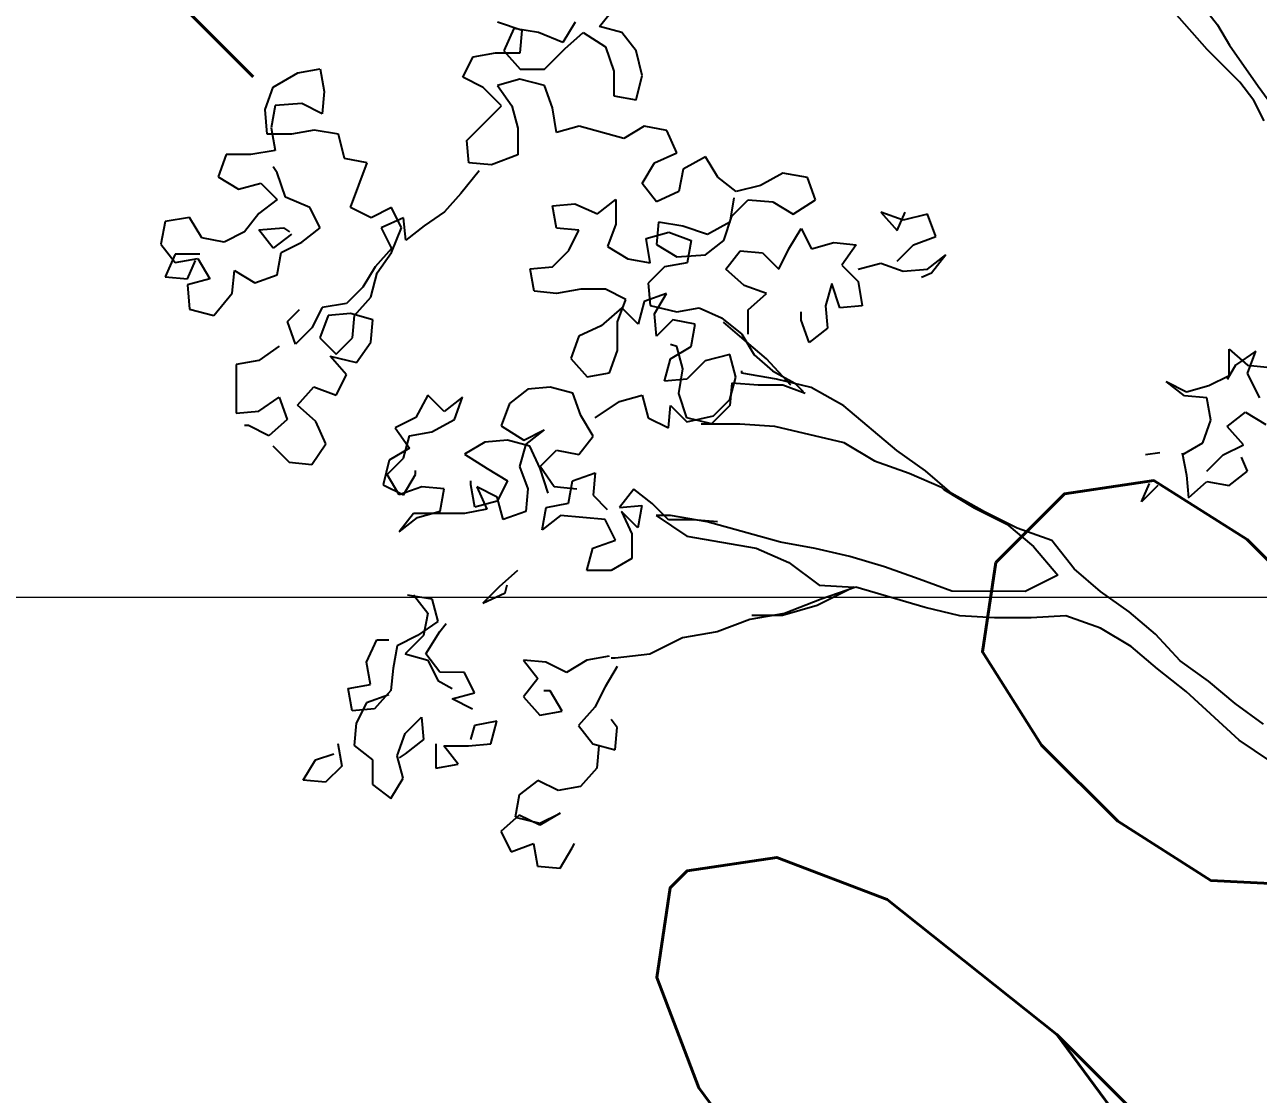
# Model space of a CAD drawing. Header units: millimetres. Extents: x 684983 to 685377, y 990360 to 990509.
# Drawn here: x 685048.717 to 685049.589, y 990437.687 to 990438.443 of the extents above; entities that cross this region are included whole.
import ezdxf

# ---------------------------------------------------------------- set-up
doc = ezdxf.new("R2010")
doc.units = ezdxf.units.MM
doc.layers.add('grid', color=8, linetype='Continuous', lineweight=9)
doc.layers.add('GRID LEVELS', color=7, linetype='Continuous', lineweight=13)
doc.layers.add('TEAK', color=7, linetype='Continuous')
doc.styles.get("Standard").update_dxf_attribs({"font": 'RomanS'})

# ---------------------------------------------------------------- blocks, each defined once
blk = doc.blocks.new('A$C25655A80')
at = {"color": 62}
for p, q in [((-0.59955, 1.37521), (-0.59186, 1.38482)), ((-0.315, 1.38456), (-0.30828, 1.37591)), ((-0.3131, 1.36437), (-0.32846, 1.38169)), ((-0.63609, 1.37332), (-0.64762, 1.37718)), ((-0.63993, 1.37429), (-0.64475, 1.36372)), ((-0.6284, 1.37235), (-0.63993, 1.37429)), ((-0.63706, 1.36275), (-0.63609, 1.37332)), ((-0.61109, 1.37714), (-0.61687, 1.36754)), ((-0.58898, 1.37232), (-0.59955, 1.37521)), ((-0.30828, 1.37591), (-0.30252, 1.36629)), ((-0.61687, 1.36754), (-0.6284, 1.37235)), ((-0.61591, 1.36465), (-0.60725, 1.37233)), ((-0.60725, 1.37233), (-0.59668, 1.3656)), ((-0.58226, 1.36366), (-0.58898, 1.37232)), ((-0.65917, 1.36085), (-0.64859, 1.36276)), ((-0.64859, 1.36276), (-0.63706, 1.36275)), ((-0.64475, 1.36372), (-0.63706, 1.35506)), ((-0.62553, 1.35505), (-0.61591, 1.36465)), ((-0.59668, 1.3656), (-0.59285, 1.35406)), ((-0.57939, 1.35212), (-0.58226, 1.36366)), ((-0.29773, 1.34898), (-0.3131, 1.36437)), ((-0.30252, 1.36629), (-0.28908, 1.34705)), ((-0.66398, 1.35124), (-0.65917, 1.36085)), ((-0.75339, 1.34651), (-0.74185, 1.35323)), ((-0.74185, 1.35323), (-0.73127, 1.35514)), ((-0.73127, 1.35514), (-0.72936, 1.34457)), ((-0.65438, 1.34642), (-0.66398, 1.35124)), ((-0.63707, 1.35025), (-0.64765, 1.34738)), ((-0.62554, 1.34736), (-0.63707, 1.35025)), ((-0.63706, 1.35506), (-0.62553, 1.35505)), ((-0.59285, 1.35406), (-0.59286, 1.34252)), ((-0.58228, 1.34059), (-0.57939, 1.35212)), ((-0.75724, 1.33594), (-0.75339, 1.34651)), ((-0.72936, 1.34457), (-0.73033, 1.33399)), ((-0.64573, 1.33776), (-0.65438, 1.34642)), ((-0.64765, 1.34738), (-0.64093, 1.33776)), ((-0.6217, 1.33678), (-0.62554, 1.34736)), ((-0.29101, 1.34032), (-0.29773, 1.34898)), ((-0.28908, 1.34705), (-0.2814, 1.33647)), ((-0.75244, 1.33786), (-0.75437, 1.32729)), ((-0.73994, 1.33881), (-0.75244, 1.33786)), ((-0.73033, 1.33399), (-0.73994, 1.33881)), ((-0.59286, 1.34252), (-0.58228, 1.34059)), ((-0.28621, 1.3307), (-0.29101, 1.34032)), ((-0.75629, 1.32441), (-0.75724, 1.33594)), ((-0.66209, 1.32144), (-0.64573, 1.33776)), ((-0.64093, 1.33776), (-0.63805, 1.32718)), ((-0.61979, 1.32524), (-0.6217, 1.33678)), ((-0.75437, 1.32729), (-0.75246, 1.31671)), ((-0.73418, 1.32631), (-0.74476, 1.32439)), ((-0.72265, 1.32437), (-0.73418, 1.32631)), ((-0.63805, 1.32718), (-0.63806, 1.31468)), ((-0.60921, 1.32812), (-0.61979, 1.32524)), ((-0.58807, 1.32233), (-0.60921, 1.32812)), ((-0.57845, 1.32809), (-0.58807, 1.32233)), ((-0.56788, 1.32616), (-0.57845, 1.32809)), ((-0.74476, 1.32439), (-0.75629, 1.32441)), ((-0.71977, 1.31284), (-0.72265, 1.32437)), ((-0.66114, 1.31086), (-0.66209, 1.32144)), ((-0.56308, 1.31558), (-0.56788, 1.32616)), ((-0.77553, 1.31481), (-0.77938, 1.30424)), ((-0.76399, 1.3148), (-0.77553, 1.31481)), ((-0.75246, 1.31671), (-0.76399, 1.3148)), ((-0.63806, 1.31468), (-0.65056, 1.30989)), ((-0.57366, 1.31078), (-0.56308, 1.31558)), ((-0.7515, 1.30614), (-0.75342, 1.30902)), ((-0.7092, 1.3109), (-0.71977, 1.31284)), ((-0.71691, 1.28976), (-0.7092, 1.3109)), ((-0.65056, 1.30989), (-0.66114, 1.31086)), ((-0.57944, 1.30117), (-0.57366, 1.31078)), ((-0.54962, 1.31364), (-0.5602, 1.30788)), ((-0.54386, 1.30402), (-0.54962, 1.31364)), ((-0.77938, 1.30424), (-0.76978, 1.29846)), ((-0.74767, 1.2946), (-0.7515, 1.30614)), ((-0.65633, 1.30701), (-0.665, 1.29644)), ((-0.5602, 1.30788), (-0.56214, 1.29731)), ((-0.53522, 1.29729), (-0.54386, 1.30402)), ((-0.5131, 1.30592), (-0.52368, 1.30016)), ((-0.50157, 1.30398), (-0.5131, 1.30592)), ((-0.49773, 1.29341), (-0.50157, 1.30398)), ((-0.76978, 1.29846), (-0.7592, 1.30134)), ((-0.7592, 1.30134), (-0.75152, 1.29364)), ((-0.57271, 1.29251), (-0.57944, 1.30117)), ((-0.56214, 1.29731), (-0.57271, 1.29251)), ((-0.52368, 1.30016), (-0.53522, 1.29729)), ((-0.75152, 1.29364), (-0.76017, 1.28692)), ((-0.73614, 1.28978), (-0.74767, 1.2946)), ((-0.665, 1.29644), (-0.67269, 1.2878)), ((-0.62174, 1.29064), (-0.61117, 1.29159)), ((-0.61117, 1.29159), (-0.6006, 1.28677)), ((-0.6006, 1.28677), (-0.59194, 1.29349)), ((-0.59194, 1.29349), (-0.59195, 1.28196)), ((-0.53618, 1.2944), (-0.53812, 1.28287)), ((-0.53715, 1.28575), (-0.52945, 1.29344)), ((-0.52945, 1.29344), (-0.51792, 1.29246)), ((-0.51792, 1.29246), (-0.50831, 1.28669)), ((-0.50831, 1.28669), (-0.49773, 1.29341)), ((-0.76017, 1.28692), (-0.76691, 1.27827)), ((-0.73134, 1.28016), (-0.73614, 1.28978)), ((-0.7073, 1.28495), (-0.71691, 1.28976)), ((-0.69769, 1.28974), (-0.7073, 1.28495)), ((-0.69289, 1.28013), (-0.69769, 1.28974)), ((-0.67269, 1.2878), (-0.68231, 1.28108)), ((-0.61983, 1.28006), (-0.62174, 1.29064)), ((-0.54101, 1.27422), (-0.53715, 1.28575)), ((-0.46698, 1.28761), (-0.45929, 1.27895)), ((-0.4564, 1.28376), (-0.46698, 1.28761)), ((-0.45929, 1.27895), (-0.45544, 1.2876)), ((-0.44487, 1.28663), (-0.4564, 1.28376)), ((-0.44103, 1.27605), (-0.44487, 1.28663)), ((-0.8044, 1.28311), (-0.80633, 1.27254)), ((-0.79286, 1.28503), (-0.8044, 1.28311)), ((-0.7871, 1.27541), (-0.79286, 1.28503)), ((-0.76018, 1.27923), (-0.74864, 1.28018)), ((-0.74864, 1.28018), (-0.74576, 1.27825)), ((-0.74, 1.27344), (-0.73134, 1.28016)), ((-0.69192, 1.28493), (-0.7025, 1.28014)), ((-0.7025, 1.28014), (-0.6977, 1.27052)), ((-0.69771, 1.2686), (-0.69289, 1.28013)), ((-0.69097, 1.27436), (-0.69192, 1.28493)), ((-0.68231, 1.28108), (-0.69097, 1.27436)), ((-0.60926, 1.27909), (-0.61983, 1.28006)), ((-0.59195, 1.28196), (-0.5958, 1.27139)), ((-0.57176, 1.2829), (-0.57273, 1.27233)), ((-0.56023, 1.28097), (-0.57176, 1.2829)), ((-0.5487, 1.27711), (-0.56023, 1.28097)), ((-0.53812, 1.28287), (-0.5487, 1.27711)), ((-0.51025, 1.27035), (-0.50447, 1.27995)), ((-0.50447, 1.27995), (-0.49968, 1.27034)), ((-0.77653, 1.27347), (-0.7871, 1.27541)), ((-0.76691, 1.27827), (-0.77653, 1.27347)), ((-0.75346, 1.27057), (-0.76018, 1.27923)), ((-0.7448, 1.27729), (-0.75346, 1.27057)), ((-0.61407, 1.26948), (-0.60926, 1.27909)), ((-0.57754, 1.27522), (-0.56696, 1.27809)), ((-0.57562, 1.26368), (-0.57754, 1.27522)), ((-0.56696, 1.27809), (-0.55639, 1.27423)), ((-0.55639, 1.27423), (-0.55832, 1.26366)), ((-0.54967, 1.2675), (-0.54101, 1.27422)), ((-0.45161, 1.27222), (-0.44103, 1.27605)), ((-0.80633, 1.27254), (-0.79961, 1.26388)), ((-0.75155, 1.25807), (-0.74962, 1.26864)), ((-0.74962, 1.26864), (-0.74, 1.27344)), ((-0.6977, 1.27052), (-0.7054, 1.26187)), ((-0.70444, 1.25899), (-0.69771, 1.2686)), ((-0.62177, 1.2618), (-0.61407, 1.26948)), ((-0.5958, 1.27139), (-0.5862, 1.26561)), ((-0.57273, 1.27233), (-0.56312, 1.26655)), ((-0.54006, 1.26076), (-0.53332, 1.26941)), ((-0.53332, 1.26941), (-0.52275, 1.26844)), ((-0.52275, 1.26844), (-0.51507, 1.26074)), ((-0.51507, 1.26074), (-0.51025, 1.27035)), ((-0.49968, 1.27034), (-0.4891, 1.27321)), ((-0.4891, 1.27321), (-0.47853, 1.27224)), ((-0.47853, 1.27224), (-0.48526, 1.26263)), ((-0.45931, 1.26453), (-0.45161, 1.27222)), ((-0.7996, 1.26773), (-0.80442, 1.25716)), ((-0.79961, 1.26388), (-0.78903, 1.2658)), ((-0.78807, 1.26772), (-0.7996, 1.26773)), ((-0.79385, 1.25619), (-0.78999, 1.26484)), ((-0.78903, 1.2658), (-0.78327, 1.25618)), ((-0.5862, 1.26561), (-0.57562, 1.26368)), ((-0.55832, 1.26366), (-0.5689, 1.26175)), ((-0.56312, 1.26655), (-0.54967, 1.2675)), ((-0.48526, 1.26263), (-0.47758, 1.25494)), ((-0.47757, 1.2607), (-0.467, 1.26358)), ((-0.467, 1.26358), (-0.45643, 1.25972)), ((-0.44489, 1.26067), (-0.43623, 1.2674)), ((-0.43623, 1.2674), (-0.44297, 1.25875)), ((-0.80442, 1.25716), (-0.79385, 1.25619)), ((-0.7727, 1.24944), (-0.77173, 1.26001)), ((-0.77173, 1.26001), (-0.76213, 1.25424)), ((-0.76213, 1.25424), (-0.75155, 1.25807)), ((-0.7054, 1.26187), (-0.71118, 1.25227)), ((-0.70734, 1.24746), (-0.70444, 1.25899)), ((-0.63234, 1.26085), (-0.62177, 1.2618)), ((-0.63043, 1.25027), (-0.63234, 1.26085)), ((-0.5689, 1.26175), (-0.57659, 1.25407)), ((-0.53141, 1.25306), (-0.54006, 1.26076)), ((-0.45643, 1.25972), (-0.44489, 1.26067)), ((-0.44297, 1.25875), (-0.44778, 1.25683)), ((-0.78327, 1.25618), (-0.79385, 1.2533)), ((-0.79385, 1.2533), (-0.7929, 1.24177)), ((-0.71118, 1.25227), (-0.71888, 1.24458)), ((-0.60832, 1.25121), (-0.61986, 1.2493)), ((-0.59678, 1.2512), (-0.60832, 1.25121)), ((-0.58718, 1.24638), (-0.59678, 1.2512)), ((-0.57659, 1.25407), (-0.57564, 1.24349)), ((-0.52084, 1.24921), (-0.53141, 1.25306)), ((-0.49008, 1.25399), (-0.49297, 1.24341)), ((-0.48624, 1.24245), (-0.49008, 1.25399)), ((-0.47758, 1.25494), (-0.47567, 1.2434)), ((-0.78137, 1.23887), (-0.7727, 1.24944)), ((-0.71504, 1.23881), (-0.70734, 1.24746)), ((-0.61986, 1.2493), (-0.63043, 1.25027)), ((-0.59103, 1.23581), (-0.58718, 1.24638)), ((-0.57853, 1.24542), (-0.58142, 1.23484)), ((-0.56795, 1.24925), (-0.57853, 1.24542)), ((-0.57372, 1.23964), (-0.56795, 1.24925)), ((-0.5295, 1.24153), (-0.52084, 1.24921)), ((-0.7929, 1.24177), (-0.78137, 1.23887)), ((-0.74676, 1.23596), (-0.74099, 1.24172)), ((-0.73041, 1.24267), (-0.73523, 1.23306)), ((-0.71888, 1.24458), (-0.73041, 1.24267)), ((-0.71696, 1.23977), (-0.72753, 1.23882)), ((-0.70639, 1.23688), (-0.71696, 1.23977)), ((-0.5891, 1.24254), (-0.59872, 1.2339)), ((-0.58142, 1.23484), (-0.5891, 1.24254)), ((-0.57564, 1.24349), (-0.56315, 1.2406)), ((-0.57277, 1.22907), (-0.57372, 1.23964)), ((-0.56315, 1.2406), (-0.55257, 1.24251)), ((-0.55257, 1.24251), (-0.542, 1.23769)), ((-0.52951, 1.22999), (-0.5295, 1.24153)), ((-0.50451, 1.2367), (-0.50451, 1.24054)), ((-0.49297, 1.24341), (-0.49202, 1.23284)), ((-0.47567, 1.2434), (-0.48624, 1.24245)), ((-0.74293, 1.22538), (-0.74676, 1.23596)), ((-0.72753, 1.23882), (-0.73139, 1.22825)), ((-0.71601, 1.22824), (-0.71504, 1.23881)), ((-0.70736, 1.22631), (-0.70639, 1.23688)), ((-0.59872, 1.2339), (-0.6093, 1.2291)), ((-0.59104, 1.22236), (-0.59103, 1.23581)), ((-0.56507, 1.23675), (-0.57277, 1.22907)), ((-0.5545, 1.23482), (-0.56507, 1.23675)), ((-0.55643, 1.22425), (-0.5545, 1.23482)), ((-0.542, 1.23769), (-0.5324, 1.22999)), ((-0.53336, 1.22903), (-0.54104, 1.23577)), ((-0.50068, 1.22612), (-0.50451, 1.2367)), ((-0.73523, 1.23306), (-0.74293, 1.22538)), ((-0.73139, 1.22825), (-0.7237, 1.22055)), ((-0.7237, 1.22055), (-0.71601, 1.22824)), ((-0.6093, 1.2291), (-0.61316, 1.21853)), ((-0.52087, 1.21845), (-0.53336, 1.22903)), ((-0.5324, 1.22999), (-0.52664, 1.22037)), ((-0.49202, 1.23284), (-0.50068, 1.22612)), ((-0.75062, 1.22442), (-0.76024, 1.2177)), ((-0.71409, 1.2167), (-0.70736, 1.22631)), ((-0.5949, 1.21179), (-0.59104, 1.22236)), ((-0.56316, 1.22425), (-0.56605, 1.22522)), ((-0.56605, 1.21849), (-0.55643, 1.22425)), ((-0.56029, 1.21368), (-0.56316, 1.22425)), ((-0.30266, 1.21056), (-0.30265, 1.22305)), ((-0.30265, 1.22305), (-0.29401, 1.21535)), ((-0.29016, 1.22208), (-0.29978, 1.21536)), ((-0.29401, 1.21151), (-0.29016, 1.22208)), ((-0.77081, 1.21579), (-0.77083, 1.19272)), ((-0.76024, 1.2177), (-0.77081, 1.21579)), ((-0.72659, 1.2196), (-0.71409, 1.2167)), ((-0.71891, 1.21094), (-0.72659, 1.2196)), ((-0.61316, 1.21853), (-0.60547, 1.20987)), ((-0.56895, 1.20792), (-0.56605, 1.21849)), ((-0.54971, 1.21751), (-0.55837, 1.20887)), ((-0.53817, 1.22038), (-0.54971, 1.21751)), ((-0.5353, 1.20981), (-0.53817, 1.22038)), ((-0.52664, 1.22037), (-0.51799, 1.21268)), ((-0.50935, 1.20594), (-0.52087, 1.21845)), ((-0.72372, 1.20133), (-0.71891, 1.21094)), ((-0.60547, 1.20987), (-0.5949, 1.21179)), ((-0.56222, 1.20214), (-0.56029, 1.21368)), ((-0.51799, 1.21268), (-0.50742, 1.2069)), ((-0.31228, 1.20576), (-0.30266, 1.21056)), ((-0.29978, 1.21536), (-0.30363, 1.20863)), ((-0.29401, 1.21535), (-0.28343, 1.21438)), ((-0.28825, 1.19997), (-0.29401, 1.21151)), ((-0.74199, 1.19654), (-0.73429, 1.20518)), ((-0.73429, 1.20518), (-0.72372, 1.20133)), ((-0.63336, 1.20413), (-0.64201, 1.19741)), ((-0.62278, 1.20508), (-0.63336, 1.20413)), ((-0.61221, 1.20219), (-0.62278, 1.20508)), ((-0.55837, 1.20887), (-0.56895, 1.20792)), ((-0.53722, 1.20693), (-0.5382, 1.19635)), ((-0.53819, 1.19924), (-0.5353, 1.20981)), ((-0.52473, 1.20595), (-0.53722, 1.20693)), ((-0.51319, 1.20594), (-0.52473, 1.20595)), ((-0.50262, 1.20209), (-0.51319, 1.20594)), ((-0.50742, 1.2069), (-0.50358, 1.20305)), ((-0.33247, 1.2077), (-0.32286, 1.20288)), ((-0.32382, 1.20096), (-0.33247, 1.2077)), ((-0.32286, 1.20288), (-0.31228, 1.20576)), ((-0.76026, 1.19367), (-0.75064, 1.20039)), ((-0.75064, 1.20039), (-0.7468, 1.18981)), ((-0.68046, 1.20129), (-0.68624, 1.19072)), ((-0.67278, 1.19359), (-0.68046, 1.20129)), ((-0.66412, 1.20031), (-0.67278, 1.19359)), ((-0.66798, 1.18974), (-0.66412, 1.20031)), ((-0.60837, 1.19161), (-0.61221, 1.20219)), ((-0.60165, 1.19064), (-0.5901, 1.19832)), ((-0.5901, 1.19832), (-0.57953, 1.2012)), ((-0.57953, 1.2012), (-0.57665, 1.19062)), ((-0.55839, 1.1906), (-0.56222, 1.20214)), ((-0.54589, 1.19155), (-0.53819, 1.19924)), ((-0.31325, 1.19999), (-0.32382, 1.20096)), ((-0.31133, 1.18942), (-0.31325, 1.19999)), ((-0.77083, 1.19272), (-0.76026, 1.19367)), ((-0.73335, 1.18884), (-0.74199, 1.19654)), ((-0.64201, 1.19741), (-0.64587, 1.18684)), ((-0.56704, 1.1858), (-0.56607, 1.19638)), ((-0.56607, 1.19638), (-0.55839, 1.18868)), ((-0.5382, 1.19635), (-0.54685, 1.18771)), ((-0.30365, 1.18652), (-0.29499, 1.19325)), ((-0.29499, 1.19325), (-0.28538, 1.18747)), ((-0.76507, 1.18695), (-0.76699, 1.18695)), ((-0.75546, 1.18213), (-0.76507, 1.18695)), ((-0.7468, 1.18981), (-0.75546, 1.18213)), ((-0.72855, 1.17826), (-0.73335, 1.18884)), ((-0.68624, 1.19072), (-0.69586, 1.18592)), ((-0.67856, 1.18398), (-0.66798, 1.18974)), ((-0.64587, 1.18684), (-0.6353, 1.1801)), ((-0.60262, 1.18199), (-0.60837, 1.19161)), ((-0.57665, 1.19062), (-0.56704, 1.1858)), ((-0.55839, 1.18868), (-0.54589, 1.19155)), ((-0.54685, 1.18771), (-0.55839, 1.1906)), ((-0.55166, 1.18771), (-0.5334, 1.1877)), ((-0.5334, 1.1877), (-0.51706, 1.18672)), ((-0.51706, 1.18672), (-0.48438, 1.179)), ((-0.31519, 1.17884), (-0.31133, 1.18942)), ((-0.69586, 1.18592), (-0.68914, 1.1763)), ((-0.69203, 1.1715), (-0.68913, 1.18207)), ((-0.68913, 1.18207), (-0.67856, 1.18398)), ((-0.6353, 1.1801), (-0.62568, 1.1849)), ((-0.62568, 1.1849), (-0.63434, 1.17818)), ((-0.60935, 1.17335), (-0.60262, 1.18199)), ((-0.29596, 1.17787), (-0.30365, 1.18652)), ((-0.75354, 1.17732), (-0.74586, 1.16963)), ((-0.73529, 1.16865), (-0.72855, 1.17826)), ((-0.68914, 1.1763), (-0.69876, 1.17054)), ((-0.65357, 1.17915), (-0.66319, 1.1734)), ((-0.64299, 1.18011), (-0.65357, 1.17915)), ((-0.63242, 1.17721), (-0.64299, 1.18011)), ((-0.63434, 1.17818), (-0.63724, 1.1676)), ((-0.62762, 1.16663), (-0.63242, 1.17721)), ((-0.62762, 1.1676), (-0.61993, 1.17528)), ((-0.61993, 1.17528), (-0.60935, 1.17335)), ((-0.48438, 1.179), (-0.46997, 1.17033)), ((-0.32481, 1.17309), (-0.31519, 1.17884)), ((-0.30558, 1.17307), (-0.29596, 1.17787)), ((-0.74586, 1.16963), (-0.73529, 1.16865)), ((-0.69876, 1.17054), (-0.70165, 1.15901)), ((-0.69972, 1.16382), (-0.69203, 1.1715)), ((-0.66319, 1.1734), (-0.65262, 1.16666)), ((-0.46997, 1.17033), (-0.45363, 1.16455)), ((-0.33538, 1.17406), (-0.34211, 1.1731)), ((-0.32481, 1.17405), (-0.32289, 1.16347)), ((-0.31328, 1.16538), (-0.30558, 1.17307)), ((-0.29405, 1.16537), (-0.29693, 1.1721)), ((-0.69396, 1.1542), (-0.69972, 1.16382)), ((-0.69204, 1.1542), (-0.68627, 1.1638)), ((-0.68627, 1.1638), (-0.68626, 1.16573)), ((-0.65262, 1.16666), (-0.64301, 1.16088)), ((-0.63724, 1.1676), (-0.6334, 1.15703)), ((-0.6209, 1.15798), (-0.62762, 1.1676)), ((-0.62379, 1.15509), (-0.62762, 1.16663)), ((-0.61225, 1.16085), (-0.60167, 1.16469)), ((-0.60167, 1.16469), (-0.60264, 1.15411)), ((-0.45363, 1.16455), (-0.43826, 1.15781)), ((-0.32289, 1.16347), (-0.32194, 1.1529)), ((-0.30271, 1.15865), (-0.29405, 1.16537)), ((-0.70165, 1.15901), (-0.69204, 1.1542)), ((-0.68339, 1.15803), (-0.69396, 1.1542)), ((-0.67281, 1.15706), (-0.68339, 1.15803)), ((-0.66031, 1.15897), (-0.66031, 1.1609)), ((-0.6584, 1.1484), (-0.66031, 1.15897)), ((-0.65743, 1.15801), (-0.65264, 1.14743)), ((-0.64782, 1.15319), (-0.65743, 1.15801)), ((-0.64301, 1.16088), (-0.64783, 1.15127)), ((-0.61033, 1.157), (-0.6209, 1.15798)), ((-0.61418, 1.15028), (-0.61225, 1.16085)), ((-0.43826, 1.15781), (-0.43729, 1.15685)), ((-0.34405, 1.15099), (-0.3402, 1.15964)), ((-0.33636, 1.15868), (-0.34405, 1.15099)), ((-0.32194, 1.1529), (-0.31328, 1.16058)), ((-0.31328, 1.16058), (-0.30271, 1.15865)), ((-0.67475, 1.14649), (-0.67281, 1.15706)), ((-0.64495, 1.14262), (-0.64782, 1.15319)), ((-0.6334, 1.15703), (-0.63437, 1.14645)), ((-0.60264, 1.15411), (-0.59592, 1.14738)), ((-0.58341, 1.15698), (-0.59015, 1.14833)), ((-0.57477, 1.15024), (-0.58341, 1.15698)), ((-0.43729, 1.15685), (-0.42288, 1.14818)), ((-0.68532, 1.14362), (-0.67475, 1.14649)), ((-0.65264, 1.14743), (-0.66321, 1.14552)), ((-0.64783, 1.15127), (-0.6584, 1.1484)), ((-0.63437, 1.14645), (-0.64495, 1.14262)), ((-0.62669, 1.13779), (-0.62476, 1.14837)), ((-0.62476, 1.14837), (-0.61418, 1.15028)), ((-0.59015, 1.14833), (-0.57957, 1.14929)), ((-0.58919, 1.14641), (-0.58439, 1.13583)), ((-0.58151, 1.13871), (-0.58919, 1.14641)), ((-0.57957, 1.14929), (-0.58151, 1.13871)), ((-0.56708, 1.14255), (-0.57477, 1.15024)), ((-0.42288, 1.14818), (-0.40751, 1.14048)), ((-0.68724, 1.14554), (-0.69398, 1.13689)), ((-0.69398, 1.13689), (-0.68532, 1.14362)), ((-0.66321, 1.14552), (-0.68724, 1.14554)), ((-0.61803, 1.14452), (-0.62669, 1.13779)), ((-0.59688, 1.14257), (-0.61803, 1.14452)), ((-0.59209, 1.13296), (-0.59688, 1.14257)), ((-0.56612, 1.14447), (-0.57285, 1.14447)), ((-0.57285, 1.14447), (-0.55844, 1.13485)), ((-0.55555, 1.14254), (-0.56708, 1.14255)), ((-0.54882, 1.14157), (-0.56612, 1.14447)), ((-0.54401, 1.14156), (-0.55555, 1.14254)), ((-0.51422, 1.13192), (-0.54882, 1.14157)), ((-0.40751, 1.14048), (-0.39502, 1.12989)), ((-0.58439, 1.13583), (-0.5844, 1.1243)), ((-0.55844, 1.13485), (-0.52576, 1.12905)), ((-0.60556, 1.11855), (-0.60266, 1.12912)), ((-0.60266, 1.12912), (-0.59209, 1.13296)), ((-0.52576, 1.12905), (-0.51039, 1.12231)), ((-0.49788, 1.12902), (-0.51422, 1.13192)), ((-0.48154, 1.12516), (-0.49788, 1.12902)), ((-0.39502, 1.12989), (-0.3835, 1.11642)), ((-0.5844, 1.1243), (-0.59402, 1.11854)), ((-0.46521, 1.12034), (-0.48154, 1.12516)), ((-0.63824, 1.11858), (-0.6469, 1.1109)), ((-0.59402, 1.11854), (-0.60556, 1.11855)), ((-0.51039, 1.12231), (-0.49598, 1.11172)), ((-0.44887, 1.11456), (-0.46521, 1.12034)), ((-0.64402, 1.10801), (-0.64305, 1.11185)), ((-0.49598, 1.11172), (-0.47963, 1.11074)), ((-0.43349, 1.10878), (-0.44887, 1.11456)), ((-0.3835, 1.11642), (-0.39889, 1.10875)), ((-0.69016, 1.10709), (-0.67863, 1.10516)), ((-0.68728, 1.10709), (-0.68056, 1.09843)), ((-0.67863, 1.10516), (-0.67575, 1.09458)), ((-0.6469, 1.1109), (-0.6546, 1.10321)), ((-0.6546, 1.10321), (-0.64402, 1.10801)), ((-0.47963, 1.11074), (-0.49695, 1.10211)), ((-0.39889, 1.10875), (-0.43349, 1.10878)), ((-0.49695, 1.10211), (-0.51329, 1.09732)), ((-0.67575, 1.09458), (-0.68537, 1.08786)), ((-0.68056, 1.09843), (-0.68249, 1.08786)), ((-0.6748, 1.08977), (-0.67191, 1.09362)), ((-0.51329, 1.09732), (-0.52771, 1.09733)), ((-0.68537, 1.08786), (-0.69499, 1.08306)), ((-0.68249, 1.08786), (-0.69115, 1.07921)), ((-0.68154, 1.0792), (-0.6748, 1.08977)), ((-0.70942, 1.07539), (-0.7046, 1.08595)), ((-0.7046, 1.08595), (-0.69883, 1.08595)), ((-0.69499, 1.08306), (-0.69692, 1.07249)), ((-0.69115, 1.07921), (-0.68058, 1.07632)), ((-0.67482, 1.07055), (-0.68154, 1.0792)), ((-0.68058, 1.07632), (-0.67578, 1.0667)), ((-0.6354, 1.07628), (-0.62868, 1.06762)), ((-0.62482, 1.07531), (-0.6354, 1.07628)), ((-0.6056, 1.07625), (-0.61521, 1.07049)), ((-0.59502, 1.07816), (-0.6056, 1.07625)), ((-0.7075, 1.06481), (-0.70942, 1.07539)), ((-0.69692, 1.07249), (-0.69789, 1.06192)), ((-0.66328, 1.07054), (-0.67482, 1.07055)), ((-0.65848, 1.06092), (-0.66328, 1.07054)), ((-0.61521, 1.07049), (-0.62482, 1.07531)), ((-0.59118, 1.07335), (-0.59696, 1.06375)), ((-0.71808, 1.0629), (-0.7075, 1.06481)), ((-0.67578, 1.0667), (-0.66905, 1.06285)), ((-0.62868, 1.06762), (-0.63541, 1.05898)), ((-0.71617, 1.05232), (-0.71808, 1.0629)), ((-0.69886, 1.05999), (-0.70944, 1.05616)), ((-0.69789, 1.06192), (-0.70559, 1.05327)), ((-0.66906, 1.05804), (-0.65848, 1.06092)), ((-0.63541, 1.05898), (-0.62773, 1.05032)), ((-0.62291, 1.06185), (-0.6258, 1.06185)), ((-0.61715, 1.05223), (-0.62291, 1.06185)), ((-0.59696, 1.06375), (-0.60177, 1.05414)), ((-0.70559, 1.05327), (-0.71617, 1.05232)), ((-0.70944, 1.05616), (-0.71425, 1.04655)), ((-0.65945, 1.05323), (-0.66906, 1.05804)), ((-0.60177, 1.05414), (-0.60947, 1.04549)), ((-0.69118, 1.04172), (-0.68349, 1.04941)), ((-0.68349, 1.04941), (-0.68253, 1.03883)), ((-0.64792, 1.04745), (-0.6585, 1.04554)), ((-0.65081, 1.03688), (-0.64792, 1.04745)), ((-0.62773, 1.05032), (-0.61715, 1.05223)), ((-0.59121, 1.04452), (-0.59409, 1.04836)), ((-0.71425, 1.04655), (-0.71522, 1.03598)), ((-0.69504, 1.03115), (-0.69118, 1.04172)), ((-0.6585, 1.04554), (-0.66042, 1.03881)), ((-0.60947, 1.04549), (-0.60275, 1.03684)), ((-0.59218, 1.03394), (-0.59121, 1.04452)), ((-0.72291, 1.03695), (-0.721, 1.02637)), ((-0.71522, 1.03598), (-0.70658, 1.02924)), ((-0.68253, 1.03883), (-0.69119, 1.03211)), ((-0.67677, 1.0369), (-0.67678, 1.02537)), ((-0.67292, 1.03594), (-0.66139, 1.03593)), ((-0.6662, 1.02728), (-0.67292, 1.03594)), ((-0.66139, 1.03593), (-0.65081, 1.03688)), ((-0.60275, 1.03684), (-0.59218, 1.03394)), ((-0.59987, 1.03587), (-0.60084, 1.0253)), ((-0.73349, 1.02926), (-0.72484, 1.03214)), ((-0.69216, 1.02058), (-0.69504, 1.03115)), ((-0.69119, 1.03211), (-0.69408, 1.03019)), ((-0.73927, 1.01966), (-0.73349, 1.02926)), ((-0.721, 1.02637), (-0.7287, 1.01869)), ((-0.70658, 1.02924), (-0.70659, 1.0177)), ((-0.67678, 1.02537), (-0.6662, 1.02728)), ((-0.60084, 1.0253), (-0.60853, 1.01665)), ((-0.7287, 1.01869), (-0.73927, 1.01966)), ((-0.69794, 1.01097), (-0.69216, 1.02058)), ((-0.62872, 1.01956), (-0.63738, 1.01283)), ((-0.61911, 1.01474), (-0.62872, 1.01956)), ((-0.70659, 1.0177), (-0.69794, 1.01097)), ((-0.63738, 1.01283), (-0.63931, 1.00226)), ((-0.60853, 1.01665), (-0.61911, 1.01474)), ((-0.63739, 1.00322), (-0.64604, 0.99554)), ((-0.63931, 1.00226), (-0.62778, 0.99937)), ((-0.62778, 0.99841), (-0.63739, 1.00322)), ((-0.61816, 1.00417), (-0.62778, 0.99841)), ((-0.62778, 0.99937), (-0.61816, 1.00417)), ((-0.64604, 0.99554), (-0.64125, 0.98592)), ((-0.64125, 0.98592), (-0.63067, 0.98976)), ((-0.63067, 0.98976), (-0.62876, 0.97918)), ((-0.61241, 0.98782), (-0.61144, 0.98974)), ((-0.61818, 0.97821), (-0.61241, 0.98782)), ((-0.62876, 0.97918), (-0.61818, 0.97821))]:
    blk.add_line(p, q, dxfattribs=at)
for p, q in [((-0.53241, 1.21173), (-0.53241, 1.21269)), ((-0.51607, 1.20883), (-0.53241, 1.21173)), ((-0.49974, 1.20497), (-0.51607, 1.20883)), ((-0.48436, 1.1963), (-0.49974, 1.20497)), ((-0.45939, 1.17513), (-0.48436, 1.1963)), ((-0.44594, 1.16551), (-0.45939, 1.17513)), ((-0.43345, 1.15492), (-0.44594, 1.16551)), ((-0.41808, 1.14625), (-0.43345, 1.15492)), ((-0.4027, 1.13855), (-0.41808, 1.14625)), ((-0.38637, 1.13277), (-0.4027, 1.13855)), ((-0.37581, 1.1193), (-0.38637, 1.13277)), ((-0.36332, 1.10871), (-0.37581, 1.1193)), ((-0.47867, 1.11074), (-0.49502, 1.10499)), ((-0.446, 1.1011), (-0.47867, 1.11074)), ((-0.34987, 1.09909), (-0.36332, 1.10871)), ((-0.49502, 1.10499), (-0.51233, 1.09828)), ((-0.42966, 1.09724), (-0.446, 1.1011)), ((-0.52867, 1.09541), (-0.54406, 1.08965)), ((-0.51233, 1.09828), (-0.52867, 1.09541)), ((-0.41332, 1.09626), (-0.42966, 1.09724)), ((-0.39601, 1.09625), (-0.41332, 1.09626)), ((-0.37967, 1.09719), (-0.39601, 1.09625)), ((-0.36333, 1.09141), (-0.37967, 1.09719)), ((-0.33738, 1.0885), (-0.34987, 1.09909)), ((-0.54406, 1.08965), (-0.56041, 1.08678)), ((-0.34892, 1.08275), (-0.36333, 1.09141)), ((-0.32586, 1.076), (-0.33738, 1.0885)), ((-0.56041, 1.08678), (-0.57579, 1.07911)), ((-0.33644, 1.07216), (-0.34892, 1.08275)), ((-0.59214, 1.0772), (-0.59406, 1.0772)), ((-0.57579, 1.07911), (-0.59214, 1.0772)), ((-0.32299, 1.06157), (-0.33644, 1.07216)), ((-0.31241, 1.06637), (-0.32586, 1.076)), ((-0.29992, 1.05578), (-0.31241, 1.06637)), ((-0.29801, 1.03848), (-0.32299, 1.06157)), ((-0.28647, 1.04616), (-0.29992, 1.05578)), ((-0.2836, 1.02885), (-0.29801, 1.03848))]:
    blk.add_line(p, q)
blk = doc.blocks.new('TR')
blk.add_blockref('A$C25655A80', (0.01921, 0.01485, 1.34531))

msp = doc.modelspace()

# ---------------------------------------------------------------- linework, layer by layer
at = {"layer": 'grid'}
msp.add_line((685085.19566, 990438.03806), (684982.76357, 990438.03806), dxfattribs=at)

# ---------------------------------------------------------------- block references
at = {"layer": 'TEAK', "xscale": 1.5, "yscale": 1.5, "zscale": 1.5}
msp.add_blockref('TR', (685049.994, 990436.357, 98.641), dxfattribs=at)

# ---------------------------------------------------------------- texts
at = {"layer": 'GRID LEVELS', "width": 0.5}
for s, p in [('98.613', (685049.62998, 990437.15777, 98.61266)), ('98.774', (685047.62998, 990437.15777, 98.77386))]:
    msp.add_text(s, height=0.8, rotation=45, dxfattribs=at).set_placement(p)

doc.saveas('drawing.dxf')
